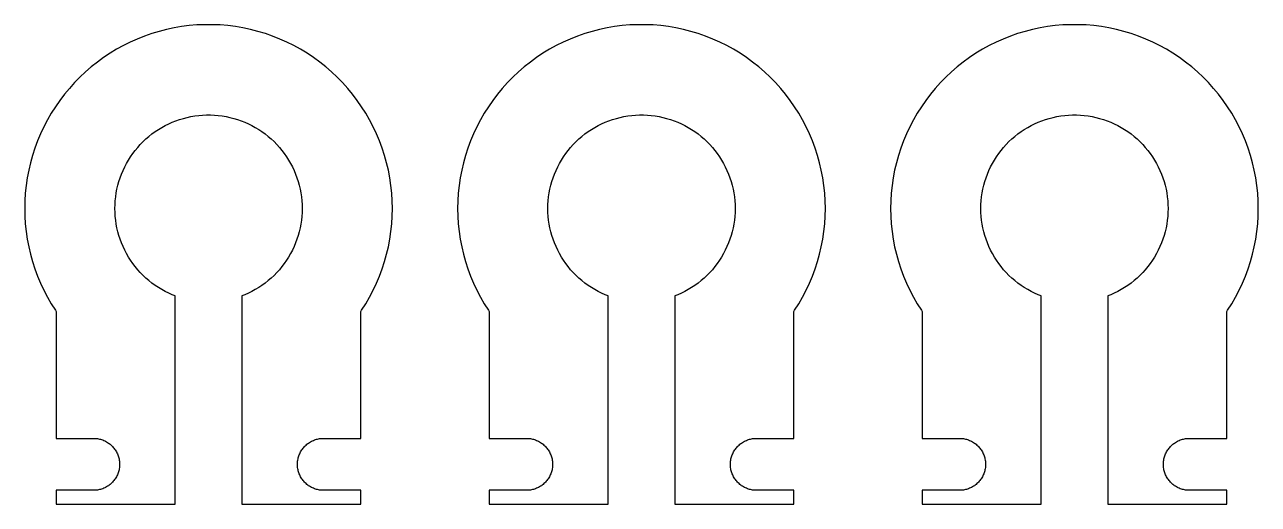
# Model space of a CAD drawing. Header units: metres. Extents: x -26 to 353, y -87 to 28.
# Drawn here: x 167.4 to 352.6, y -44.4 to 27.6 of the extents above; entities that cross this region are included whole.
import ezdxf

# ---------------------------------------------------------------- set-up
doc = ezdxf.new("R2010")
doc.units = ezdxf.units.M

msp = doc.modelspace()

# ---------------------------------------------------------------- linework, layer by layer
for p, q in [((186.471, 26.2491), (185.379, 25.869)), ((187.578, 26.5833), (186.471, 26.2491)), ((188.698, 26.8708), (187.578, 26.5833)), ((189.828, 27.1111), (188.698, 26.8708)), ((190.968, 27.3039), (189.828, 27.1111)), ((192.115, 27.4488), (190.968, 27.3039)), ((193.267, 27.5455), (192.115, 27.4488)), ((194.422, 27.5939), (193.267, 27.5455)), ((195.578, 27.5939), (194.422, 27.5939)), ((196.733, 27.5455), (195.578, 27.5939)), ((197.885, 27.4488), (196.733, 27.5455)), ((199.032, 27.3039), (197.885, 27.4488)), ((200.172, 27.1111), (199.032, 27.3039)), ((201.302, 26.8708), (200.172, 27.1111)), ((202.422, 26.5833), (201.302, 26.8708)), ((203.529, 26.2491), (202.422, 26.5833)), ((204.621, 25.869), (203.529, 26.2491)), ((251.471, 26.2491), (250.379, 25.869)), ((252.578, 26.5833), (251.471, 26.2491)), ((253.698, 26.8708), (252.578, 26.5833)), ((254.828, 27.1111), (253.698, 26.8708)), ((255.968, 27.3039), (254.828, 27.1111)), ((257.115, 27.4488), (255.968, 27.3039)), ((258.267, 27.5455), (257.115, 27.4488)), ((259.422, 27.5939), (258.267, 27.5455)), ((260.578, 27.5939), (259.422, 27.5939)), ((261.733, 27.5455), (260.578, 27.5939)), ((262.885, 27.4488), (261.733, 27.5455)), ((264.032, 27.3039), (262.885, 27.4488)), ((265.172, 27.1111), (264.032, 27.3039)), ((266.302, 26.8708), (265.172, 27.1111)), ((267.422, 26.5833), (266.302, 26.8708)), ((268.529, 26.2491), (267.422, 26.5833)), ((269.621, 25.869), (268.529, 26.2491)), ((316.471, 26.2491), (315.379, 25.869)), ((317.578, 26.5833), (316.471, 26.2491)), ((318.698, 26.8708), (317.578, 26.5833)), ((319.828, 27.1111), (318.698, 26.8708)), ((320.968, 27.3039), (319.828, 27.1111)), ((322.115, 27.4488), (320.968, 27.3039)), ((323.267, 27.5455), (322.115, 27.4488)), ((324.422, 27.5939), (323.267, 27.5455)), ((325.578, 27.5939), (324.422, 27.5939)), ((326.733, 27.5455), (325.578, 27.5939)), ((327.885, 27.4488), (326.733, 27.5455)), ((329.032, 27.3039), (327.885, 27.4488)), ((330.172, 27.1111), (329.032, 27.3039)), ((331.302, 26.8708), (330.172, 27.1111)), ((332.422, 26.5833), (331.302, 26.8708)), ((333.529, 26.2491), (332.422, 26.5833)), ((334.621, 25.869), (333.529, 26.2491)), ((182.213, 24.4592), (181.2, 23.9023)), ((183.249, 24.9732), (182.213, 24.4592)), ((184.305, 25.4434), (183.249, 24.9732)), ((185.379, 25.869), (184.305, 25.4434)), ((205.695, 25.4434), (204.621, 25.869)), ((206.751, 24.9732), (205.695, 25.4434)), ((207.787, 24.4592), (206.751, 24.9732)), ((208.8, 23.9023), (207.787, 24.4592)), ((247.213, 24.4592), (246.2, 23.9023)), ((248.249, 24.9732), (247.213, 24.4592)), ((249.305, 25.4434), (248.249, 24.9732)), ((250.379, 25.869), (249.305, 25.4434)), ((270.695, 25.4434), (269.621, 25.869)), ((271.751, 24.9732), (270.695, 25.4434)), ((272.787, 24.4592), (271.751, 24.9732)), ((273.8, 23.9023), (272.787, 24.4592)), ((312.213, 24.4592), (311.2, 23.9023)), ((313.249, 24.9732), (312.213, 24.4592)), ((314.305, 25.4434), (313.249, 24.9732)), ((315.379, 25.869), (314.305, 25.4434)), ((335.695, 25.4434), (334.621, 25.869)), ((336.751, 24.9732), (335.695, 25.4434)), ((337.787, 24.4592), (336.751, 24.9732)), ((338.8, 23.9023), (337.787, 24.4592)), ((179.248, 22.6637), (178.313, 21.9842)), ((180.211, 23.3034), (179.248, 22.6637)), ((181.2, 23.9023), (180.211, 23.3034)), ((209.789, 23.3034), (208.8, 23.9023)), ((210.752, 22.6637), (209.789, 23.3034)), ((211.687, 21.9842), (210.752, 22.6637)), ((244.248, 22.6637), (243.313, 21.9842)), ((245.211, 23.3034), (244.248, 22.6637)), ((246.2, 23.9023), (245.211, 23.3034)), ((274.789, 23.3034), (273.8, 23.9023)), ((275.752, 22.6637), (274.789, 23.3034)), ((276.687, 21.9842), (275.752, 22.6637)), ((309.248, 22.6637), (308.313, 21.9842)), ((310.211, 23.3034), (309.248, 22.6637)), ((311.2, 23.9023), (310.211, 23.3034)), ((339.789, 23.3034), (338.8, 23.9023)), ((340.752, 22.6637), (339.789, 23.3034)), ((341.687, 21.9842), (340.752, 22.6637)), ((176.532, 20.5108), (175.689, 19.7194)), ((177.407, 21.2662), (176.532, 20.5108)), ((178.313, 21.9842), (177.407, 21.2662)), ((212.593, 21.2662), (211.687, 21.9842)), ((213.468, 20.5108), (212.593, 21.2662)), ((214.311, 19.7194), (213.468, 20.5108)), ((241.532, 20.5108), (240.689, 19.7194)), ((242.407, 21.2662), (241.532, 20.5108)), ((243.313, 21.9842), (242.407, 21.2662)), ((277.593, 21.2662), (276.687, 21.9842)), ((278.468, 20.5108), (277.593, 21.2662)), ((279.311, 19.7194), (278.468, 20.5108)), ((306.532, 20.5108), (305.689, 19.7194)), ((307.407, 21.2662), (306.532, 20.5108)), ((308.313, 21.9842), (307.407, 21.2662)), ((342.593, 21.2662), (341.687, 21.9842)), ((343.468, 20.5108), (342.593, 21.2662)), ((344.311, 19.7194), (343.468, 20.5108)), ((174.88, 18.8935), (174.107, 18.0344)), ((175.689, 19.7194), (174.88, 18.8935)), ((215.12, 18.8935), (214.311, 19.7194)), ((215.893, 18.0344), (215.12, 18.8935)), ((239.88, 18.8935), (239.107, 18.0344)), ((240.689, 19.7194), (239.88, 18.8935)), ((280.12, 18.8935), (279.311, 19.7194)), ((280.893, 18.0344), (280.12, 18.8935)), ((304.88, 18.8935), (304.107, 18.0344)), ((305.689, 19.7194), (304.88, 18.8935)), ((345.12, 18.8935), (344.311, 19.7194)), ((345.893, 18.0344), (345.12, 18.8935)), ((173.37, 17.1437), (172.671, 16.2229)), ((174.107, 18.0344), (173.37, 17.1437)), ((216.63, 17.1437), (215.893, 18.0344)), ((217.329, 16.2229), (216.63, 17.1437)), ((238.37, 17.1437), (237.671, 16.2229)), ((239.107, 18.0344), (238.37, 17.1437)), ((281.63, 17.1437), (280.893, 18.0344)), ((282.329, 16.2229), (281.63, 17.1437)), ((303.37, 17.1437), (302.671, 16.2229)), ((304.107, 18.0344), (303.37, 17.1437)), ((346.63, 17.1437), (345.893, 18.0344)), ((347.329, 16.2229), (346.63, 17.1437)), ((172.011, 15.2736), (171.392, 14.2975)), ((172.671, 16.2229), (172.011, 15.2736)), ((217.989, 15.2736), (217.329, 16.2229)), ((218.608, 14.2975), (217.989, 15.2736)), ((237.011, 15.2736), (236.392, 14.2975)), ((237.671, 16.2229), (237.011, 15.2736)), ((282.989, 15.2736), (282.329, 16.2229)), ((283.608, 14.2975), (282.989, 15.2736)), ((302.011, 15.2736), (301.392, 14.2975)), ((302.671, 16.2229), (302.011, 15.2736)), ((347.989, 15.2736), (347.329, 16.2229)), ((348.608, 14.2975), (347.989, 15.2736)), ((170.814, 13.2964), (170.278, 12.2719)), ((171.392, 14.2975), (170.814, 13.2964)), ((189.555, 12.9522), (190.103, 13.1688)), ((190.103, 13.1688), (190.658, 13.3623)), ((190.658, 13.3623), (191.222, 13.5324)), ((191.222, 13.5324), (191.792, 13.6788)), ((191.792, 13.6788), (192.367, 13.8011)), ((192.367, 13.8011), (192.948, 13.8993)), ((192.948, 13.8993), (193.531, 13.973)), ((193.531, 13.973), (194.118, 14.0223)), ((194.118, 14.0223), (194.706, 14.0469)), ((194.706, 14.0469), (195.294, 14.0469)), ((195.294, 14.0469), (195.882, 14.0223)), ((195.882, 14.0223), (196.469, 13.973)), ((196.469, 13.973), (197.052, 13.8993)), ((197.052, 13.8993), (197.633, 13.8011)), ((197.633, 13.8011), (198.208, 13.6788)), ((198.208, 13.6788), (198.778, 13.5324)), ((198.778, 13.5324), (199.342, 13.3623)), ((199.342, 13.3623), (199.897, 13.1688)), ((199.897, 13.1688), (200.445, 12.9522)), ((219.186, 13.2964), (218.608, 14.2975)), ((219.722, 12.2719), (219.186, 13.2964)), ((235.814, 13.2964), (235.278, 12.2719)), ((236.392, 14.2975), (235.814, 13.2964)), ((254.555, 12.9522), (255.103, 13.1688)), ((255.103, 13.1688), (255.658, 13.3623)), ((255.658, 13.3623), (256.222, 13.5324)), ((256.222, 13.5324), (256.792, 13.6788)), ((256.792, 13.6788), (257.367, 13.8011)), ((257.367, 13.8011), (257.948, 13.8993)), ((257.948, 13.8993), (258.531, 13.973)), ((258.531, 13.973), (259.118, 14.0223)), ((259.118, 14.0223), (259.706, 14.0469)), ((259.706, 14.0469), (260.294, 14.0469)), ((260.294, 14.0469), (260.882, 14.0223)), ((260.882, 14.0223), (261.469, 13.973)), ((261.469, 13.973), (262.052, 13.8993)), ((262.052, 13.8993), (262.633, 13.8011)), ((262.633, 13.8011), (263.208, 13.6788)), ((263.208, 13.6788), (263.778, 13.5324)), ((263.778, 13.5324), (264.342, 13.3623)), ((264.342, 13.3623), (264.897, 13.1688)), ((264.897, 13.1688), (265.445, 12.9522)), ((284.186, 13.2964), (283.608, 14.2975)), ((284.722, 12.2719), (284.186, 13.2964)), ((300.814, 13.2964), (300.278, 12.2719)), ((301.392, 14.2975), (300.814, 13.2964)), ((319.555, 12.9522), (320.103, 13.1688)), ((320.103, 13.1688), (320.658, 13.3623)), ((320.658, 13.3623), (321.222, 13.5324)), ((321.222, 13.5324), (321.792, 13.6788)), ((321.792, 13.6788), (322.367, 13.8011)), ((322.367, 13.8011), (322.948, 13.8993)), ((322.948, 13.8993), (323.531, 13.973)), ((323.531, 13.973), (324.118, 14.0223)), ((324.118, 14.0223), (324.706, 14.0469)), ((324.706, 14.0469), (325.294, 14.0469)), ((325.294, 14.0469), (325.882, 14.0223)), ((325.882, 14.0223), (326.469, 13.973)), ((326.469, 13.973), (327.052, 13.8993)), ((327.052, 13.8993), (327.633, 13.8011)), ((327.633, 13.8011), (328.208, 13.6788)), ((328.208, 13.6788), (328.778, 13.5324)), ((328.778, 13.5324), (329.342, 13.3623)), ((329.342, 13.3623), (329.897, 13.1688)), ((329.897, 13.1688), (330.445, 12.9522)), ((349.186, 13.2964), (348.608, 14.2975)), ((349.722, 12.2719), (349.186, 13.2964)), ((169.786, 11.2259), (169.338, 10.1602)), ((170.278, 12.2719), (169.786, 11.2259)), ((186.044, 10.8257), (186.505, 11.1912)), ((186.505, 11.1912), (186.981, 11.5371)), ((186.981, 11.5371), (187.472, 11.8628)), ((187.472, 11.8628), (187.975, 12.1676)), ((187.975, 12.1676), (188.491, 12.4512)), ((188.491, 12.4512), (189.018, 12.7128)), ((189.018, 12.7128), (189.555, 12.9522)), ((200.445, 12.9522), (200.982, 12.7128)), ((200.982, 12.7128), (201.509, 12.4512)), ((201.509, 12.4512), (202.025, 12.1676)), ((202.025, 12.1676), (202.528, 11.8628)), ((202.528, 11.8628), (203.019, 11.5371)), ((203.019, 11.5371), (203.495, 11.1912)), ((203.495, 11.1912), (203.956, 10.8257)), ((220.214, 11.2259), (219.722, 12.2719)), ((220.662, 10.1602), (220.214, 11.2259)), ((234.786, 11.2259), (234.338, 10.1602)), ((235.278, 12.2719), (234.786, 11.2259)), ((251.044, 10.8257), (251.505, 11.1912)), ((251.505, 11.1912), (251.981, 11.5371)), ((251.981, 11.5371), (252.472, 11.8628)), ((252.472, 11.8628), (252.975, 12.1676)), ((252.975, 12.1676), (253.491, 12.4512)), ((253.491, 12.4512), (254.018, 12.7128)), ((254.018, 12.7128), (254.555, 12.9522)), ((265.445, 12.9522), (265.982, 12.7128)), ((265.982, 12.7128), (266.509, 12.4512)), ((266.509, 12.4512), (267.025, 12.1676)), ((267.025, 12.1676), (267.528, 11.8628)), ((267.528, 11.8628), (268.019, 11.5371)), ((268.019, 11.5371), (268.495, 11.1912)), ((268.495, 11.1912), (268.956, 10.8257)), ((285.214, 11.2259), (284.722, 12.2719)), ((285.662, 10.1602), (285.214, 11.2259)), ((299.786, 11.2259), (299.338, 10.1602)), ((300.278, 12.2719), (299.786, 11.2259)), ((316.044, 10.8257), (316.505, 11.1912)), ((316.505, 11.1912), (316.981, 11.5371)), ((316.981, 11.5371), (317.472, 11.8628)), ((317.472, 11.8628), (317.975, 12.1676)), ((317.975, 12.1676), (318.491, 12.4512)), ((318.491, 12.4512), (319.018, 12.7128)), ((319.018, 12.7128), (319.555, 12.9522)), ((330.445, 12.9522), (330.982, 12.7128)), ((330.982, 12.7128), (331.509, 12.4512)), ((331.509, 12.4512), (332.025, 12.1676)), ((332.025, 12.1676), (332.528, 11.8628)), ((332.528, 11.8628), (333.019, 11.5371)), ((333.019, 11.5371), (333.495, 11.1912)), ((333.495, 11.1912), (333.956, 10.8257)), ((350.214, 11.2259), (349.722, 12.2719)), ((350.662, 10.1602), (350.214, 11.2259)), ((169.338, 10.1602), (168.935, 9.07671)), ((184.364, 9.18056), (184.758, 9.61787)), ((184.758, 9.61787), (185.17, 10.0383)), ((185.17, 10.0383), (185.599, 10.4412)), ((185.599, 10.4412), (186.044, 10.8257)), ((203.956, 10.8257), (204.401, 10.4412)), ((204.401, 10.4412), (204.83, 10.0383)), ((204.83, 10.0383), (205.242, 9.61787)), ((205.242, 9.61787), (205.636, 9.18056)), ((221.065, 9.07671), (220.662, 10.1602)), ((234.338, 10.1602), (233.935, 9.07671)), ((249.364, 9.18056), (249.758, 9.61787)), ((249.758, 9.61787), (250.17, 10.0383)), ((250.17, 10.0383), (250.599, 10.4412)), ((250.599, 10.4412), (251.044, 10.8257)), ((268.956, 10.8257), (269.401, 10.4412)), ((269.401, 10.4412), (269.83, 10.0383)), ((269.83, 10.0383), (270.242, 9.61787)), ((270.242, 9.61787), (270.636, 9.18056)), ((286.065, 9.07671), (285.662, 10.1602)), ((299.338, 10.1602), (298.935, 9.07671)), ((314.364, 9.18056), (314.758, 9.61787)), ((314.758, 9.61787), (315.17, 10.0383)), ((315.17, 10.0383), (315.599, 10.4412)), ((315.599, 10.4412), (316.044, 10.8257)), ((333.956, 10.8257), (334.401, 10.4412)), ((334.401, 10.4412), (334.83, 10.0383)), ((334.83, 10.0383), (335.242, 9.61787)), ((335.242, 9.61787), (335.636, 9.18056)), ((351.065, 9.07671), (350.662, 10.1602)), ((168.578, 7.97726), (168.267, 6.86383)), ((168.935, 9.07671), (168.578, 7.97726)), ((182.982, 7.27827), (183.297, 7.77515)), ((183.297, 7.77515), (183.633, 8.25838)), ((183.633, 8.25838), (183.989, 8.72711)), ((183.989, 8.72711), (184.364, 9.18056)), ((205.636, 9.18056), (206.011, 8.72711)), ((206.011, 8.72711), (206.367, 8.25838)), ((206.367, 8.25838), (206.703, 7.77515)), ((206.703, 7.77515), (207.018, 7.27827)), ((221.422, 7.97726), (221.065, 9.07671)), ((221.733, 6.86383), (221.422, 7.97726)), ((233.578, 7.97726), (233.267, 6.86383)), ((233.935, 9.07671), (233.578, 7.97726)), ((247.982, 7.27827), (248.297, 7.77515)), ((248.297, 7.77515), (248.633, 8.25838)), ((248.633, 8.25838), (248.989, 8.72711)), ((248.989, 8.72711), (249.364, 9.18056)), ((270.636, 9.18056), (271.011, 8.72711)), ((271.011, 8.72711), (271.367, 8.25838)), ((271.367, 8.25838), (271.703, 7.77515)), ((271.703, 7.77515), (272.018, 7.27827)), ((286.422, 7.97726), (286.065, 9.07671)), ((286.733, 6.86383), (286.422, 7.97726)), ((298.578, 7.97726), (298.267, 6.86383)), ((298.935, 9.07671), (298.578, 7.97726)), ((312.982, 7.27827), (313.297, 7.77515)), ((313.297, 7.77515), (313.633, 8.25838)), ((313.633, 8.25838), (313.989, 8.72711)), ((313.989, 8.72711), (314.364, 9.18056)), ((335.636, 9.18056), (336.011, 8.72711)), ((336.011, 8.72711), (336.367, 8.25838)), ((336.367, 8.25838), (336.703, 7.77515)), ((336.703, 7.77515), (337.018, 7.27827)), ((351.422, 7.97726), (351.065, 9.07671)), ((351.733, 6.86383), (351.422, 7.97726)), ((168.003, 5.73836), (167.787, 4.60281)), ((168.267, 6.86383), (168.003, 5.73836)), ((181.937, 5.17215), (182.165, 5.71465)), ((182.165, 5.71465), (182.415, 6.24712)), ((182.415, 6.24712), (182.688, 6.76863)), ((182.688, 6.76863), (182.982, 7.27827)), ((207.018, 7.27827), (207.312, 6.76863)), ((207.312, 6.76863), (207.585, 6.24712)), ((207.585, 6.24712), (207.835, 5.71465)), ((207.835, 5.71465), (208.063, 5.17215)), ((221.997, 5.73836), (221.733, 6.86383)), ((222.213, 4.60281), (221.997, 5.73836)), ((233.003, 5.73836), (232.787, 4.60281)), ((233.267, 6.86383), (233.003, 5.73836)), ((246.937, 5.17215), (247.165, 5.71465)), ((247.165, 5.71465), (247.415, 6.24712)), ((247.415, 6.24712), (247.688, 6.76863)), ((247.688, 6.76863), (247.982, 7.27827)), ((272.018, 7.27827), (272.312, 6.76863)), ((272.312, 6.76863), (272.585, 6.24712)), ((272.585, 6.24712), (272.835, 5.71465)), ((272.835, 5.71465), (273.063, 5.17215)), ((286.997, 5.73836), (286.733, 6.86383)), ((287.213, 4.60281), (286.997, 5.73836)), ((298.003, 5.73836), (297.787, 4.60281)), ((298.267, 6.86383), (298.003, 5.73836)), ((311.937, 5.17215), (312.165, 5.71465)), ((312.165, 5.71465), (312.415, 6.24712)), ((312.415, 6.24712), (312.688, 6.76863)), ((312.688, 6.76863), (312.982, 7.27827)), ((337.018, 7.27827), (337.312, 6.76863)), ((337.312, 6.76863), (337.585, 6.24712)), ((337.585, 6.24712), (337.835, 5.71465)), ((337.835, 5.71465), (338.063, 5.17215)), ((351.997, 5.73836), (351.733, 6.86383)), ((352.213, 4.60281), (351.997, 5.73836)), ((167.787, 4.60281), (167.618, 3.45918)), ((181.391, 3.49408), (181.55, 4.06088)), ((181.55, 4.06088), (181.732, 4.62057)), ((181.732, 4.62057), (181.937, 5.17215)), ((208.063, 5.17215), (208.268, 4.62057)), ((208.268, 4.62057), (208.45, 4.06088)), ((208.45, 4.06088), (208.609, 3.49408)), ((222.382, 3.45918), (222.213, 4.60281)), ((232.787, 4.60281), (232.618, 3.45918)), ((246.391, 3.49408), (246.55, 4.06088)), ((246.55, 4.06088), (246.732, 4.62057)), ((246.732, 4.62057), (246.937, 5.17215)), ((273.063, 5.17215), (273.268, 4.62057)), ((273.268, 4.62057), (273.45, 4.06088)), ((273.45, 4.06088), (273.609, 3.49408)), ((287.382, 3.45918), (287.213, 4.60281)), ((297.787, 4.60281), (297.618, 3.45918)), ((311.391, 3.49408), (311.55, 4.06088)), ((311.55, 4.06088), (311.732, 4.62057)), ((311.732, 4.62057), (311.937, 5.17215)), ((338.063, 5.17215), (338.268, 4.62057)), ((338.268, 4.62057), (338.45, 4.06088)), ((338.45, 4.06088), (338.609, 3.49408)), ((352.382, 3.45918), (352.213, 4.60281)), ((167.497, 2.30949), (167.424, 1.15576)), ((167.618, 3.45918), (167.497, 2.30949)), ((181.061, 1.76093), (181.147, 2.34309)), ((181.147, 2.34309), (181.257, 2.92116)), ((181.257, 2.92116), (181.391, 3.49408)), ((208.609, 3.49408), (208.743, 2.92116)), ((208.743, 2.92116), (208.853, 2.34309)), ((208.853, 2.34309), (208.939, 1.76093)), ((222.503, 2.30949), (222.382, 3.45918)), ((222.576, 1.15576), (222.503, 2.30949)), ((232.497, 2.30949), (232.424, 1.15576)), ((232.618, 3.45918), (232.497, 2.30949)), ((246.061, 1.76093), (246.147, 2.34309)), ((246.147, 2.34309), (246.257, 2.92116)), ((246.257, 2.92116), (246.391, 3.49408)), ((273.609, 3.49408), (273.743, 2.92116)), ((273.743, 2.92116), (273.853, 2.34309)), ((273.853, 2.34309), (273.939, 1.76093)), ((287.503, 2.30949), (287.382, 3.45918)), ((287.576, 1.15576), (287.503, 2.30949)), ((297.497, 2.30949), (297.424, 1.15576)), ((297.618, 3.45918), (297.497, 2.30949)), ((311.061, 1.76093), (311.147, 2.34309)), ((311.147, 2.34309), (311.257, 2.92116)), ((311.257, 2.92116), (311.391, 3.49408)), ((338.609, 3.49408), (338.743, 2.92116)), ((338.743, 2.92116), (338.853, 2.34309)), ((338.853, 2.34309), (338.939, 1.76093)), ((352.503, 2.30949), (352.382, 3.45918)), ((352.576, 1.15576), (352.503, 2.30949)), ((167.424, 1.15576), (167.4, 0)), ((167.4, 0), (167.424, -1.15576)), ((180.95, 0), (180.962, 0.58835)), ((180.962, -0.58835), (180.95, 0)), ((180.962, 0.58835), (180.999, 1.17566)), ((180.999, 1.17566), (181.061, 1.76093)), ((208.939, 1.76093), (209.001, 1.17566)), ((209.001, 1.17566), (209.038, 0.58835)), ((209.038, 0.58835), (209.05, 0)), ((209.05, 0), (209.038, -0.58835)), ((222.6, 0), (222.576, 1.15576)), ((222.576, -1.15576), (222.6, 0)), ((232.424, 1.15576), (232.4, 0)), ((232.4, 0), (232.424, -1.15576)), ((245.95, 0), (245.962, 0.58835)), ((245.962, -0.58835), (245.95, 0)), ((245.962, 0.58835), (245.999, 1.17566)), ((245.999, 1.17566), (246.061, 1.76093)), ((273.939, 1.76093), (274.001, 1.17566)), ((274.001, 1.17566), (274.038, 0.58835)), ((274.038, 0.58835), (274.05, 0)), ((274.05, 0), (274.038, -0.58835)), ((287.6, 0), (287.576, 1.15576)), ((287.576, -1.15576), (287.6, 0)), ((297.424, 1.15576), (297.4, 0)), ((297.4, 0), (297.424, -1.15576)), ((310.95, 0), (310.962, 0.58835)), ((310.962, -0.58835), (310.95, 0)), ((310.962, 0.58835), (310.999, 1.17566)), ((310.999, 1.17566), (311.061, 1.76093)), ((338.939, 1.76093), (339.001, 1.17566)), ((339.001, 1.17566), (339.038, 0.58835)), ((339.038, 0.58835), (339.05, 0)), ((339.05, 0), (339.038, -0.58835)), ((352.6, 0), (352.576, 1.15576)), ((352.576, -1.15576), (352.6, 0)), ((167.424, -1.15576), (167.497, -2.30949)), ((180.999, -1.17566), (180.962, -0.58835)), ((181.061, -1.76093), (180.999, -1.17566)), ((181.147, -2.34309), (181.061, -1.76093)), ((208.939, -1.76093), (208.853, -2.34309)), ((209.001, -1.17566), (208.939, -1.76093)), ((209.038, -0.58835), (209.001, -1.17566)), ((222.503, -2.30949), (222.576, -1.15576)), ((232.424, -1.15576), (232.497, -2.30949)), ((245.999, -1.17566), (245.962, -0.58835)), ((246.061, -1.76093), (245.999, -1.17566)), ((246.147, -2.34309), (246.061, -1.76093)), ((273.939, -1.76093), (273.853, -2.34309)), ((274.001, -1.17566), (273.939, -1.76093)), ((274.038, -0.58835), (274.001, -1.17566)), ((287.503, -2.30949), (287.576, -1.15576)), ((297.424, -1.15576), (297.497, -2.30949)), ((310.999, -1.17566), (310.962, -0.58835)), ((311.061, -1.76093), (310.999, -1.17566)), ((311.147, -2.34309), (311.061, -1.76093)), ((338.939, -1.76093), (338.853, -2.34309)), ((339.001, -1.17566), (338.939, -1.76093)), ((339.038, -0.58835), (339.001, -1.17566)), ((352.503, -2.30949), (352.576, -1.15576)), ((167.497, -2.30949), (167.618, -3.45918)), ((167.618, -3.45918), (167.787, -4.60281)), ((181.257, -2.92116), (181.147, -2.34309)), ((181.391, -3.49408), (181.257, -2.92116)), ((181.55, -4.06088), (181.391, -3.49408)), ((208.609, -3.49408), (208.45, -4.06088)), ((208.743, -2.92116), (208.609, -3.49408)), ((208.853, -2.34309), (208.743, -2.92116)), ((222.213, -4.60281), (222.382, -3.45918)), ((222.382, -3.45918), (222.503, -2.30949)), ((232.497, -2.30949), (232.618, -3.45918)), ((232.618, -3.45918), (232.787, -4.60281)), ((246.257, -2.92116), (246.147, -2.34309)), ((246.391, -3.49408), (246.257, -2.92116)), ((246.55, -4.06088), (246.391, -3.49408)), ((273.609, -3.49408), (273.45, -4.06088)), ((273.743, -2.92116), (273.609, -3.49408)), ((273.853, -2.34309), (273.743, -2.92116)), ((287.213, -4.60281), (287.382, -3.45918)), ((287.382, -3.45918), (287.503, -2.30949)), ((297.497, -2.30949), (297.618, -3.45918)), ((297.618, -3.45918), (297.787, -4.60281)), ((311.257, -2.92116), (311.147, -2.34309)), ((311.391, -3.49408), (311.257, -2.92116)), ((311.55, -4.06088), (311.391, -3.49408)), ((338.609, -3.49408), (338.45, -4.06088)), ((338.743, -2.92116), (338.609, -3.49408)), ((338.853, -2.34309), (338.743, -2.92116)), ((352.213, -4.60281), (352.382, -3.45918)), ((352.382, -3.45918), (352.503, -2.30949)), ((167.787, -4.60281), (168.003, -5.73836)), ((181.732, -4.62057), (181.55, -4.06088)), ((181.937, -5.17215), (181.732, -4.62057)), ((182.165, -5.71465), (181.937, -5.17215)), ((208.063, -5.17215), (207.835, -5.71465)), ((208.268, -4.62057), (208.063, -5.17215)), ((208.45, -4.06088), (208.268, -4.62057)), ((221.997, -5.73836), (222.213, -4.60281)), ((232.787, -4.60281), (233.003, -5.73836)), ((246.732, -4.62057), (246.55, -4.06088)), ((246.937, -5.17215), (246.732, -4.62057)), ((247.165, -5.71465), (246.937, -5.17215)), ((273.063, -5.17215), (272.835, -5.71465)), ((273.268, -4.62057), (273.063, -5.17215)), ((273.45, -4.06088), (273.268, -4.62057)), ((286.997, -5.73836), (287.213, -4.60281)), ((297.787, -4.60281), (298.003, -5.73836)), ((311.732, -4.62057), (311.55, -4.06088)), ((311.937, -5.17215), (311.732, -4.62057)), ((312.165, -5.71465), (311.937, -5.17215)), ((338.063, -5.17215), (337.835, -5.71465)), ((338.268, -4.62057), (338.063, -5.17215)), ((338.45, -4.06088), (338.268, -4.62057)), ((351.997, -5.73836), (352.213, -4.60281)), ((168.003, -5.73836), (168.267, -6.86383)), ((168.267, -6.86383), (168.578, -7.97726)), ((182.415, -6.24712), (182.165, -5.71465)), ((182.688, -6.76863), (182.415, -6.24712)), ((182.982, -7.27827), (182.688, -6.76863)), ((183.297, -7.77515), (182.982, -7.27827)), ((207.018, -7.27827), (206.703, -7.77515)), ((207.312, -6.76863), (207.018, -7.27827)), ((207.585, -6.24712), (207.312, -6.76863)), ((207.835, -5.71465), (207.585, -6.24712)), ((221.422, -7.97726), (221.733, -6.86383)), ((221.733, -6.86383), (221.997, -5.73836)), ((233.003, -5.73836), (233.267, -6.86383)), ((233.267, -6.86383), (233.578, -7.97726)), ((247.415, -6.24712), (247.165, -5.71465)), ((247.688, -6.76863), (247.415, -6.24712)), ((247.982, -7.27827), (247.688, -6.76863)), ((248.297, -7.77515), (247.982, -7.27827)), ((272.018, -7.27827), (271.703, -7.77515)), ((272.312, -6.76863), (272.018, -7.27827)), ((272.585, -6.24712), (272.312, -6.76863)), ((272.835, -5.71465), (272.585, -6.24712)), ((286.422, -7.97726), (286.733, -6.86383)), ((286.733, -6.86383), (286.997, -5.73836)), ((298.003, -5.73836), (298.267, -6.86383)), ((298.267, -6.86383), (298.578, -7.97726)), ((312.415, -6.24712), (312.165, -5.71465)), ((312.688, -6.76863), (312.415, -6.24712)), ((312.982, -7.27827), (312.688, -6.76863)), ((313.297, -7.77515), (312.982, -7.27827)), ((337.018, -7.27827), (336.703, -7.77515)), ((337.312, -6.76863), (337.018, -7.27827)), ((337.585, -6.24712), (337.312, -6.76863)), ((337.835, -5.71465), (337.585, -6.24712)), ((351.422, -7.97726), (351.733, -6.86383)), ((351.733, -6.86383), (351.997, -5.73836)), ((168.578, -7.97726), (168.935, -9.07671)), ((168.935, -9.07671), (169.338, -10.1602)), ((183.633, -8.25838), (183.297, -7.77515)), ((183.989, -8.72711), (183.633, -8.25838)), ((184.364, -9.18056), (183.989, -8.72711)), ((184.758, -9.61787), (184.364, -9.18056)), ((205.636, -9.18056), (205.242, -9.61787)), ((206.011, -8.72711), (205.636, -9.18056)), ((206.367, -8.25838), (206.011, -8.72711)), ((206.703, -7.77515), (206.367, -8.25838)), ((220.662, -10.1602), (221.065, -9.07671)), ((221.065, -9.07671), (221.422, -7.97726)), ((233.578, -7.97726), (233.935, -9.07671)), ((233.935, -9.07671), (234.338, -10.1602)), ((248.633, -8.25838), (248.297, -7.77515)), ((248.989, -8.72711), (248.633, -8.25838)), ((249.364, -9.18056), (248.989, -8.72711)), ((249.758, -9.61787), (249.364, -9.18056)), ((270.636, -9.18056), (270.242, -9.61787)), ((271.011, -8.72711), (270.636, -9.18056)), ((271.367, -8.25838), (271.011, -8.72711)), ((271.703, -7.77515), (271.367, -8.25838)), ((285.662, -10.1602), (286.065, -9.07671)), ((286.065, -9.07671), (286.422, -7.97726)), ((298.578, -7.97726), (298.935, -9.07671)), ((298.935, -9.07671), (299.338, -10.1602)), ((313.633, -8.25838), (313.297, -7.77515)), ((313.989, -8.72711), (313.633, -8.25838)), ((314.364, -9.18056), (313.989, -8.72711)), ((314.758, -9.61787), (314.364, -9.18056)), ((335.636, -9.18056), (335.242, -9.61787)), ((336.011, -8.72711), (335.636, -9.18056)), ((336.367, -8.25838), (336.011, -8.72711)), ((336.703, -7.77515), (336.367, -8.25838)), ((350.662, -10.1602), (351.065, -9.07671)), ((351.065, -9.07671), (351.422, -7.97726)), ((169.338, -10.1602), (169.786, -11.2259)), ((185.17, -10.0383), (184.758, -9.61787)), ((185.599, -10.4412), (185.17, -10.0383)), ((186.044, -10.8257), (185.599, -10.4412)), ((186.505, -11.1912), (186.044, -10.8257)), ((203.956, -10.8257), (203.495, -11.1912)), ((204.401, -10.4412), (203.956, -10.8257)), ((204.83, -10.0383), (204.401, -10.4412)), ((205.242, -9.61787), (204.83, -10.0383)), ((220.214, -11.2259), (220.662, -10.1602)), ((234.338, -10.1602), (234.786, -11.2259)), ((250.17, -10.0383), (249.758, -9.61787)), ((250.599, -10.4412), (250.17, -10.0383)), ((251.044, -10.8257), (250.599, -10.4412)), ((251.505, -11.1912), (251.044, -10.8257)), ((268.956, -10.8257), (268.495, -11.1912)), ((269.401, -10.4412), (268.956, -10.8257)), ((269.83, -10.0383), (269.401, -10.4412)), ((270.242, -9.61787), (269.83, -10.0383)), ((285.214, -11.2259), (285.662, -10.1602)), ((299.338, -10.1602), (299.786, -11.2259)), ((315.17, -10.0383), (314.758, -9.61787)), ((315.599, -10.4412), (315.17, -10.0383)), ((316.044, -10.8257), (315.599, -10.4412)), ((316.505, -11.1912), (316.044, -10.8257)), ((333.956, -10.8257), (333.495, -11.1912)), ((334.401, -10.4412), (333.956, -10.8257)), ((334.83, -10.0383), (334.401, -10.4412)), ((335.242, -9.61787), (334.83, -10.0383)), ((350.214, -11.2259), (350.662, -10.1602)), ((169.786, -11.2259), (170.278, -12.2719)), ((170.278, -12.2719), (170.814, -13.2964)), ((186.981, -11.5371), (186.505, -11.1912)), ((187.472, -11.8628), (186.981, -11.5371)), ((187.975, -12.1676), (187.472, -11.8628)), ((188.491, -12.4512), (187.975, -12.1676)), ((189.018, -12.7128), (188.491, -12.4512)), ((189.555, -12.9522), (189.018, -12.7128)), ((190, -13.1282), (189.555, -12.9522)), ((200.445, -12.9522), (200, -13.1282)), ((200.982, -12.7128), (200.445, -12.9522)), ((201.509, -12.4512), (200.982, -12.7128)), ((202.025, -12.1676), (201.509, -12.4512)), ((202.528, -11.8628), (202.025, -12.1676)), ((203.019, -11.5371), (202.528, -11.8628)), ((203.495, -11.1912), (203.019, -11.5371)), ((219.186, -13.2964), (219.722, -12.2719)), ((219.722, -12.2719), (220.214, -11.2259)), ((234.786, -11.2259), (235.278, -12.2719)), ((235.278, -12.2719), (235.814, -13.2964)), ((251.981, -11.5371), (251.505, -11.1912)), ((252.472, -11.8628), (251.981, -11.5371)), ((252.975, -12.1676), (252.472, -11.8628)), ((253.491, -12.4512), (252.975, -12.1676)), ((254.018, -12.7128), (253.491, -12.4512)), ((254.555, -12.9522), (254.018, -12.7128)), ((255, -13.1282), (254.555, -12.9522)), ((265.445, -12.9522), (265, -13.1282)), ((265.982, -12.7128), (265.445, -12.9522)), ((266.509, -12.4512), (265.982, -12.7128)), ((267.025, -12.1676), (266.509, -12.4512)), ((267.528, -11.8628), (267.025, -12.1676)), ((268.019, -11.5371), (267.528, -11.8628)), ((268.495, -11.1912), (268.019, -11.5371)), ((284.186, -13.2964), (284.722, -12.2719)), ((284.722, -12.2719), (285.214, -11.2259)), ((299.786, -11.2259), (300.278, -12.2719)), ((300.278, -12.2719), (300.814, -13.2964)), ((316.981, -11.5371), (316.505, -11.1912)), ((317.472, -11.8628), (316.981, -11.5371)), ((317.975, -12.1676), (317.472, -11.8628)), ((318.491, -12.4512), (317.975, -12.1676)), ((319.018, -12.7128), (318.491, -12.4512)), ((319.555, -12.9522), (319.018, -12.7128)), ((320, -13.1282), (319.555, -12.9522)), ((330.445, -12.9522), (330, -13.1282)), ((330.982, -12.7128), (330.445, -12.9522)), ((331.509, -12.4512), (330.982, -12.7128)), ((332.025, -12.1676), (331.509, -12.4512)), ((332.528, -11.8628), (332.025, -12.1676)), ((333.019, -11.5371), (332.528, -11.8628)), ((333.495, -11.1912), (333.019, -11.5371)), ((349.186, -13.2964), (349.722, -12.2719)), ((349.722, -12.2719), (350.214, -11.2259)), ((170.814, -13.2964), (171.392, -14.2975)), ((171.392, -14.2975), (172.011, -15.2736)), ((190, -44.4), (190, -13.1282)), ((200, -13.1282), (200, -44.4)), ((217.989, -15.2736), (218.608, -14.2975)), ((218.608, -14.2975), (219.186, -13.2964)), ((235.814, -13.2964), (236.392, -14.2975)), ((236.392, -14.2975), (237.011, -15.2736)), ((255, -44.4), (255, -13.1282)), ((265, -13.1282), (265, -44.4)), ((282.989, -15.2736), (283.608, -14.2975)), ((283.608, -14.2975), (284.186, -13.2964)), ((300.814, -13.2964), (301.392, -14.2975)), ((301.392, -14.2975), (302.011, -15.2736)), ((320, -44.4), (320, -13.1282)), ((330, -13.1282), (330, -44.4)), ((347.989, -15.2736), (348.608, -14.2975)), ((348.608, -14.2975), (349.186, -13.2964)), ((172.011, -15.2736), (172.15, -15.4731)), ((172.15, -15.4731), (172.15, -34.5009)), ((217.85, -15.4731), (217.989, -15.2736)), ((217.85, -34.5009), (217.85, -15.4731)), ((237.011, -15.2736), (237.15, -15.4731)), ((237.15, -15.4731), (237.15, -34.5009)), ((282.85, -15.4731), (282.989, -15.2736)), ((282.85, -34.5009), (282.85, -15.4731)), ((302.011, -15.2736), (302.15, -15.4731)), ((302.15, -15.4731), (302.15, -34.5009)), ((347.85, -15.4731), (347.989, -15.2736)), ((347.85, -34.5009), (347.85, -15.4731)), ((172.15, -34.5009), (177.832, -34.5009)), ((177.832, -34.5009), (177.995, -34.5077)), ((177.995, -34.5077), (178.158, -34.5214)), ((178.158, -34.5214), (178.32, -34.5418)), ((178.32, -34.5418), (178.481, -34.5691)), ((178.481, -34.5691), (178.641, -34.603)), ((178.641, -34.603), (178.799, -34.6437)), ((178.799, -34.6437), (178.955, -34.6909)), ((178.955, -34.6909), (179.109, -34.7446)), ((179.109, -34.7446), (179.261, -34.8047)), ((179.261, -34.8047), (179.411, -34.8712)), ((179.411, -34.8712), (179.557, -34.9438)), ((179.557, -34.9438), (179.7, -35.0225)), ((179.7, -35.0225), (179.84, -35.1071)), ((179.84, -35.1071), (179.976, -35.1975)), ((210.024, -35.1975), (210.16, -35.1071)), ((210.16, -35.1071), (210.3, -35.0225)), ((210.3, -35.0225), (210.443, -34.9438)), ((210.443, -34.9438), (210.589, -34.8712)), ((210.589, -34.8712), (210.739, -34.8047)), ((210.739, -34.8047), (210.891, -34.7446)), ((210.891, -34.7446), (211.045, -34.6909)), ((211.045, -34.6909), (211.201, -34.6437)), ((211.201, -34.6437), (211.359, -34.603)), ((211.359, -34.603), (211.519, -34.5691)), ((211.519, -34.5691), (211.68, -34.5418)), ((211.68, -34.5418), (211.842, -34.5214)), ((211.842, -34.5214), (212.005, -34.5077)), ((212.005, -34.5077), (212.168, -34.5009)), ((212.168, -34.5009), (217.85, -34.5009)), ((237.15, -34.5009), (242.832, -34.5009)), ((242.832, -34.5009), (242.995, -34.5077)), ((242.995, -34.5077), (243.158, -34.5214)), ((243.158, -34.5214), (243.32, -34.5418)), ((243.32, -34.5418), (243.481, -34.5691)), ((243.481, -34.5691), (243.641, -34.603)), ((243.641, -34.603), (243.799, -34.6437)), ((243.799, -34.6437), (243.955, -34.6909)), ((243.955, -34.6909), (244.109, -34.7446)), ((244.109, -34.7446), (244.261, -34.8047)), ((244.261, -34.8047), (244.411, -34.8712)), ((244.411, -34.8712), (244.557, -34.9438)), ((244.557, -34.9438), (244.7, -35.0225)), ((244.7, -35.0225), (244.84, -35.1071)), ((244.84, -35.1071), (244.976, -35.1975)), ((275.024, -35.1975), (275.16, -35.1071)), ((275.16, -35.1071), (275.3, -35.0225)), ((275.3, -35.0225), (275.443, -34.9438)), ((275.443, -34.9438), (275.589, -34.8712)), ((275.589, -34.8712), (275.739, -34.8047)), ((275.739, -34.8047), (275.891, -34.7446)), ((275.891, -34.7446), (276.045, -34.6909)), ((276.045, -34.6909), (276.201, -34.6437)), ((276.201, -34.6437), (276.359, -34.603)), ((276.359, -34.603), (276.519, -34.5691)), ((276.519, -34.5691), (276.68, -34.5418)), ((276.68, -34.5418), (276.842, -34.5214)), ((276.842, -34.5214), (277.005, -34.5077)), ((277.005, -34.5077), (277.168, -34.5009)), ((277.168, -34.5009), (282.85, -34.5009)), ((302.15, -34.5009), (307.832, -34.5009)), ((307.832, -34.5009), (307.995, -34.5077)), ((307.995, -34.5077), (308.158, -34.5214)), ((308.158, -34.5214), (308.32, -34.5418)), ((308.32, -34.5418), (308.481, -34.5691)), ((308.481, -34.5691), (308.641, -34.603)), ((308.641, -34.603), (308.799, -34.6437)), ((308.799, -34.6437), (308.955, -34.6909)), ((308.955, -34.6909), (309.109, -34.7446)), ((309.109, -34.7446), (309.261, -34.8047)), ((309.261, -34.8047), (309.411, -34.8712)), ((309.411, -34.8712), (309.557, -34.9438)), ((309.557, -34.9438), (309.7, -35.0225)), ((309.7, -35.0225), (309.84, -35.1071)), ((309.84, -35.1071), (309.976, -35.1975)), ((340.024, -35.1975), (340.16, -35.1071)), ((340.16, -35.1071), (340.3, -35.0225)), ((340.3, -35.0225), (340.443, -34.9438)), ((340.443, -34.9438), (340.589, -34.8712)), ((340.589, -34.8712), (340.739, -34.8047)), ((340.739, -34.8047), (340.891, -34.7446)), ((340.891, -34.7446), (341.045, -34.6909)), ((341.045, -34.6909), (341.201, -34.6437)), ((341.201, -34.6437), (341.359, -34.603)), ((341.359, -34.603), (341.519, -34.5691)), ((341.519, -34.5691), (341.68, -34.5418)), ((341.68, -34.5418), (341.842, -34.5214)), ((341.842, -34.5214), (342.005, -34.5077)), ((342.005, -34.5077), (342.168, -34.5009)), ((342.168, -34.5009), (347.85, -34.5009)), ((179.976, -35.1975), (180.108, -35.2935)), ((180.108, -35.2935), (180.236, -35.395)), ((180.236, -35.395), (180.36, -35.5017)), ((180.36, -35.5017), (180.479, -35.6136)), ((180.479, -35.6136), (180.593, -35.7303)), ((180.593, -35.7303), (180.702, -35.8517)), ((180.702, -35.8517), (180.806, -35.9775)), ((180.806, -35.9775), (180.905, -36.1076)), ((180.905, -36.1076), (180.998, -36.2418)), ((180.998, -36.2418), (181.086, -36.3797)), ((181.086, -36.3797), (181.168, -36.5211)), ((181.168, -36.5211), (181.243, -36.6659)), ((181.243, -36.6659), (181.313, -36.8137)), ((181.313, -36.8137), (181.376, -36.9643)), ((181.376, -36.9643), (181.433, -37.1174)), ((208.567, -37.1174), (208.624, -36.9643)), ((208.624, -36.9643), (208.687, -36.8137)), ((208.687, -36.8137), (208.757, -36.6659)), ((208.757, -36.6659), (208.832, -36.5211)), ((208.832, -36.5211), (208.914, -36.3797)), ((208.914, -36.3797), (209.002, -36.2418)), ((209.002, -36.2418), (209.095, -36.1076)), ((209.095, -36.1076), (209.194, -35.9775)), ((209.194, -35.9775), (209.298, -35.8517)), ((209.298, -35.8517), (209.407, -35.7303)), ((209.407, -35.7303), (209.521, -35.6136)), ((209.521, -35.6136), (209.64, -35.5017)), ((209.64, -35.5017), (209.764, -35.395)), ((209.764, -35.395), (209.892, -35.2935)), ((209.892, -35.2935), (210.024, -35.1975)), ((244.976, -35.1975), (245.108, -35.2935)), ((245.108, -35.2935), (245.236, -35.395)), ((245.236, -35.395), (245.36, -35.5017)), ((245.36, -35.5017), (245.479, -35.6136)), ((245.479, -35.6136), (245.593, -35.7303)), ((245.593, -35.7303), (245.702, -35.8517)), ((245.702, -35.8517), (245.806, -35.9775)), ((245.806, -35.9775), (245.905, -36.1076)), ((245.905, -36.1076), (245.998, -36.2418)), ((245.998, -36.2418), (246.086, -36.3797)), ((246.086, -36.3797), (246.168, -36.5211)), ((246.168, -36.5211), (246.243, -36.6659)), ((246.243, -36.6659), (246.313, -36.8137)), ((246.313, -36.8137), (246.376, -36.9643)), ((246.376, -36.9643), (246.433, -37.1174)), ((273.567, -37.1174), (273.624, -36.9643)), ((273.624, -36.9643), (273.687, -36.8137)), ((273.687, -36.8137), (273.757, -36.6659)), ((273.757, -36.6659), (273.832, -36.5211)), ((273.832, -36.5211), (273.914, -36.3797)), ((273.914, -36.3797), (274.002, -36.2418)), ((274.002, -36.2418), (274.095, -36.1076)), ((274.095, -36.1076), (274.194, -35.9775)), ((274.194, -35.9775), (274.298, -35.8517)), ((274.298, -35.8517), (274.407, -35.7303)), ((274.407, -35.7303), (274.521, -35.6136)), ((274.521, -35.6136), (274.64, -35.5017)), ((274.64, -35.5017), (274.764, -35.395)), ((274.764, -35.395), (274.892, -35.2935)), ((274.892, -35.2935), (275.024, -35.1975)), ((309.976, -35.1975), (310.108, -35.2935)), ((310.108, -35.2935), (310.236, -35.395)), ((310.236, -35.395), (310.36, -35.5017)), ((310.36, -35.5017), (310.479, -35.6136)), ((310.479, -35.6136), (310.593, -35.7303)), ((310.593, -35.7303), (310.702, -35.8517)), ((310.702, -35.8517), (310.806, -35.9775)), ((310.806, -35.9775), (310.905, -36.1076)), ((310.905, -36.1076), (310.998, -36.2418)), ((310.998, -36.2418), (311.086, -36.3797)), ((311.086, -36.3797), (311.168, -36.5211)), ((311.168, -36.5211), (311.243, -36.6659)), ((311.243, -36.6659), (311.313, -36.8137)), ((311.313, -36.8137), (311.376, -36.9643)), ((311.376, -36.9643), (311.433, -37.1174)), ((338.567, -37.1174), (338.624, -36.9643)), ((338.624, -36.9643), (338.687, -36.8137)), ((338.687, -36.8137), (338.757, -36.6659)), ((338.757, -36.6659), (338.832, -36.5211)), ((338.832, -36.5211), (338.914, -36.3797)), ((338.914, -36.3797), (339.002, -36.2418)), ((339.002, -36.2418), (339.095, -36.1076)), ((339.095, -36.1076), (339.194, -35.9775)), ((339.194, -35.9775), (339.298, -35.8517)), ((339.298, -35.8517), (339.407, -35.7303)), ((339.407, -35.7303), (339.521, -35.6136)), ((339.521, -35.6136), (339.64, -35.5017)), ((339.64, -35.5017), (339.764, -35.395)), ((339.764, -35.395), (339.892, -35.2935)), ((339.892, -35.2935), (340.024, -35.1975)), ((181.433, -37.1174), (181.484, -37.2728)), ((181.484, -37.2728), (181.527, -37.4301)), ((181.527, -37.4301), (181.565, -37.5891)), ((181.565, -37.5891), (181.595, -37.7496)), ((181.595, -37.7496), (181.619, -37.9112)), ((181.619, -38.8888), (181.595, -39.0504)), ((181.619, -37.9112), (181.636, -38.0737)), ((181.636, -38.7263), (181.619, -38.8888)), ((181.636, -38.0737), (181.647, -38.2367)), ((181.647, -38.5633), (181.636, -38.7263)), ((181.647, -38.2367), (181.65, -38.4)), ((181.65, -38.4), (181.647, -38.5633)), ((208.35, -38.4), (208.353, -38.2367)), ((208.353, -38.5633), (208.35, -38.4)), ((208.353, -38.2367), (208.364, -38.0737)), ((208.364, -38.7263), (208.353, -38.5633)), ((208.364, -38.0737), (208.381, -37.9112)), ((208.381, -38.8888), (208.364, -38.7263)), ((208.381, -37.9112), (208.405, -37.7496)), ((208.405, -39.0504), (208.381, -38.8888)), ((208.405, -37.7496), (208.435, -37.5891)), ((208.435, -37.5891), (208.473, -37.4301)), ((208.473, -37.4301), (208.516, -37.2728)), ((208.516, -37.2728), (208.567, -37.1174)), ((246.433, -37.1174), (246.484, -37.2728)), ((246.484, -37.2728), (246.527, -37.4301)), ((246.527, -37.4301), (246.565, -37.5891)), ((246.565, -37.5891), (246.595, -37.7496)), ((246.595, -37.7496), (246.619, -37.9112)), ((246.619, -38.8888), (246.595, -39.0504)), ((246.619, -37.9112), (246.636, -38.0737)), ((246.636, -38.7263), (246.619, -38.8888)), ((246.636, -38.0737), (246.647, -38.2367)), ((246.647, -38.5633), (246.636, -38.7263)), ((246.647, -38.2367), (246.65, -38.4)), ((246.65, -38.4), (246.647, -38.5633)), ((273.35, -38.4), (273.353, -38.2367)), ((273.353, -38.5633), (273.35, -38.4)), ((273.353, -38.2367), (273.364, -38.0737)), ((273.364, -38.7263), (273.353, -38.5633)), ((273.364, -38.0737), (273.381, -37.9112)), ((273.381, -38.8888), (273.364, -38.7263)), ((273.381, -37.9112), (273.405, -37.7496)), ((273.405, -39.0504), (273.381, -38.8888)), ((273.405, -37.7496), (273.435, -37.5891)), ((273.435, -37.5891), (273.473, -37.4301)), ((273.473, -37.4301), (273.516, -37.2728)), ((273.516, -37.2728), (273.567, -37.1174)), ((311.433, -37.1174), (311.484, -37.2728)), ((311.484, -37.2728), (311.527, -37.4301)), ((311.527, -37.4301), (311.565, -37.5891)), ((311.565, -37.5891), (311.595, -37.7496)), ((311.595, -37.7496), (311.619, -37.9112)), ((311.619, -38.8888), (311.595, -39.0504)), ((311.619, -37.9112), (311.636, -38.0737)), ((311.636, -38.7263), (311.619, -38.8888)), ((311.636, -38.0737), (311.647, -38.2367)), ((311.647, -38.5633), (311.636, -38.7263)), ((311.647, -38.2367), (311.65, -38.4)), ((311.65, -38.4), (311.647, -38.5633)), ((338.35, -38.4), (338.353, -38.2367)), ((338.353, -38.5633), (338.35, -38.4)), ((338.353, -38.2367), (338.364, -38.0737)), ((338.364, -38.7263), (338.353, -38.5633)), ((338.364, -38.0737), (338.381, -37.9112)), ((338.381, -38.8888), (338.364, -38.7263)), ((338.381, -37.9112), (338.405, -37.7496)), ((338.405, -39.0504), (338.381, -38.8888)), ((338.405, -37.7496), (338.435, -37.5891)), ((338.435, -37.5891), (338.473, -37.4301)), ((338.473, -37.4301), (338.516, -37.2728)), ((338.516, -37.2728), (338.567, -37.1174)), ((180.905, -40.6924), (180.806, -40.8225)), ((180.998, -40.5582), (180.905, -40.6924)), ((181.086, -40.4203), (180.998, -40.5582)), ((181.168, -40.2788), (181.086, -40.4203)), ((181.243, -40.1341), (181.168, -40.2788)), ((181.313, -39.9863), (181.243, -40.1341)), ((181.376, -39.8357), (181.313, -39.9863)), ((181.433, -39.6826), (181.376, -39.8357)), ((181.484, -39.5272), (181.433, -39.6826)), ((181.527, -39.3699), (181.484, -39.5272)), ((181.565, -39.2108), (181.527, -39.3699)), ((181.595, -39.0504), (181.565, -39.2108)), ((208.435, -39.2108), (208.405, -39.0504)), ((208.473, -39.3699), (208.435, -39.2108)), ((208.516, -39.5272), (208.473, -39.3699)), ((208.567, -39.6826), (208.516, -39.5272)), ((208.624, -39.8357), (208.567, -39.6826)), ((208.687, -39.9863), (208.624, -39.8357)), ((208.757, -40.1341), (208.687, -39.9863)), ((208.832, -40.2788), (208.757, -40.1341)), ((208.914, -40.4203), (208.832, -40.2788)), ((209.002, -40.5582), (208.914, -40.4203)), ((209.095, -40.6924), (209.002, -40.5582)), ((209.194, -40.8225), (209.095, -40.6924)), ((245.905, -40.6924), (245.806, -40.8225)), ((245.998, -40.5582), (245.905, -40.6924)), ((246.086, -40.4203), (245.998, -40.5582)), ((246.168, -40.2788), (246.086, -40.4203)), ((246.243, -40.1341), (246.168, -40.2788)), ((246.313, -39.9863), (246.243, -40.1341)), ((246.376, -39.8357), (246.313, -39.9863)), ((246.433, -39.6826), (246.376, -39.8357)), ((246.484, -39.5272), (246.433, -39.6826)), ((246.527, -39.3699), (246.484, -39.5272)), ((246.565, -39.2108), (246.527, -39.3699)), ((246.595, -39.0504), (246.565, -39.2108)), ((273.435, -39.2108), (273.405, -39.0504)), ((273.473, -39.3699), (273.435, -39.2108)), ((273.516, -39.5272), (273.473, -39.3699)), ((273.567, -39.6826), (273.516, -39.5272)), ((273.624, -39.8357), (273.567, -39.6826)), ((273.687, -39.9863), (273.624, -39.8357)), ((273.757, -40.1341), (273.687, -39.9863)), ((273.832, -40.2788), (273.757, -40.1341)), ((273.914, -40.4203), (273.832, -40.2788)), ((274.002, -40.5582), (273.914, -40.4203)), ((274.095, -40.6924), (274.002, -40.5582)), ((274.194, -40.8225), (274.095, -40.6924)), ((310.905, -40.6924), (310.806, -40.8225)), ((310.998, -40.5582), (310.905, -40.6924)), ((311.086, -40.4203), (310.998, -40.5582)), ((311.168, -40.2788), (311.086, -40.4203)), ((311.243, -40.1341), (311.168, -40.2788)), ((311.313, -39.9863), (311.243, -40.1341)), ((311.376, -39.8357), (311.313, -39.9863)), ((311.433, -39.6826), (311.376, -39.8357)), ((311.484, -39.5272), (311.433, -39.6826)), ((311.527, -39.3699), (311.484, -39.5272)), ((311.565, -39.2108), (311.527, -39.3699)), ((311.595, -39.0504), (311.565, -39.2108)), ((338.435, -39.2108), (338.405, -39.0504)), ((338.473, -39.3699), (338.435, -39.2108)), ((338.516, -39.5272), (338.473, -39.3699)), ((338.567, -39.6826), (338.516, -39.5272)), ((338.624, -39.8357), (338.567, -39.6826)), ((338.687, -39.9863), (338.624, -39.8357)), ((338.757, -40.1341), (338.687, -39.9863)), ((338.832, -40.2788), (338.757, -40.1341)), ((338.914, -40.4203), (338.832, -40.2788)), ((339.002, -40.5582), (338.914, -40.4203)), ((339.095, -40.6924), (339.002, -40.5582)), ((339.194, -40.8225), (339.095, -40.6924)), ((177.832, -42.2991), (172.15, -42.2991)), ((172.15, -42.2991), (172.15, -44.4)), ((177.995, -42.2923), (177.832, -42.2991)), ((178.158, -42.2786), (177.995, -42.2923)), ((178.32, -42.2581), (178.158, -42.2786)), ((178.481, -42.2309), (178.32, -42.2581)), ((178.641, -42.1969), (178.481, -42.2309)), ((178.799, -42.1563), (178.641, -42.1969)), ((178.955, -42.1091), (178.799, -42.1563)), ((179.109, -42.0554), (178.955, -42.1091)), ((179.261, -41.9953), (179.109, -42.0554)), ((179.411, -41.9288), (179.261, -41.9953)), ((179.557, -41.8562), (179.411, -41.9288)), ((179.7, -41.7775), (179.557, -41.8562)), ((179.84, -41.6929), (179.7, -41.7775)), ((179.976, -41.6025), (179.84, -41.6929)), ((180.108, -41.5065), (179.976, -41.6025)), ((180.236, -41.405), (180.108, -41.5065)), ((180.36, -41.2983), (180.236, -41.405)), ((180.479, -41.1864), (180.36, -41.2983)), ((180.593, -41.0697), (180.479, -41.1864)), ((180.702, -40.9483), (180.593, -41.0697)), ((180.806, -40.8225), (180.702, -40.9483)), ((209.298, -40.9483), (209.194, -40.8225)), ((209.407, -41.0697), (209.298, -40.9483)), ((209.521, -41.1864), (209.407, -41.0697)), ((209.64, -41.2983), (209.521, -41.1864)), ((209.764, -41.405), (209.64, -41.2983)), ((209.892, -41.5065), (209.764, -41.405)), ((210.024, -41.6025), (209.892, -41.5065)), ((210.16, -41.6929), (210.024, -41.6025)), ((210.3, -41.7775), (210.16, -41.6929)), ((210.443, -41.8562), (210.3, -41.7775)), ((210.589, -41.9288), (210.443, -41.8562)), ((210.739, -41.9953), (210.589, -41.9288)), ((210.891, -42.0554), (210.739, -41.9953)), ((211.045, -42.1091), (210.891, -42.0554)), ((211.201, -42.1563), (211.045, -42.1091)), ((211.359, -42.1969), (211.201, -42.1563)), ((211.519, -42.2309), (211.359, -42.1969)), ((211.68, -42.2581), (211.519, -42.2309)), ((211.842, -42.2786), (211.68, -42.2581)), ((212.005, -42.2923), (211.842, -42.2786)), ((212.168, -42.2991), (212.005, -42.2923)), ((217.85, -42.2991), (212.168, -42.2991)), ((217.85, -44.4), (217.85, -42.2991)), ((242.832, -42.2991), (237.15, -42.2991)), ((237.15, -42.2991), (237.15, -44.4)), ((242.995, -42.2923), (242.832, -42.2991)), ((243.158, -42.2786), (242.995, -42.2923)), ((243.32, -42.2581), (243.158, -42.2786)), ((243.481, -42.2309), (243.32, -42.2581)), ((243.641, -42.1969), (243.481, -42.2309)), ((243.799, -42.1563), (243.641, -42.1969)), ((243.955, -42.1091), (243.799, -42.1563)), ((244.109, -42.0554), (243.955, -42.1091)), ((244.261, -41.9953), (244.109, -42.0554)), ((244.411, -41.9288), (244.261, -41.9953)), ((244.557, -41.8562), (244.411, -41.9288)), ((244.7, -41.7775), (244.557, -41.8562)), ((244.84, -41.6929), (244.7, -41.7775)), ((244.976, -41.6025), (244.84, -41.6929)), ((245.108, -41.5065), (244.976, -41.6025)), ((245.236, -41.405), (245.108, -41.5065)), ((245.36, -41.2983), (245.236, -41.405)), ((245.479, -41.1864), (245.36, -41.2983)), ((245.593, -41.0697), (245.479, -41.1864)), ((245.702, -40.9483), (245.593, -41.0697)), ((245.806, -40.8225), (245.702, -40.9483)), ((274.298, -40.9483), (274.194, -40.8225)), ((274.407, -41.0697), (274.298, -40.9483)), ((274.521, -41.1864), (274.407, -41.0697)), ((274.64, -41.2983), (274.521, -41.1864)), ((274.764, -41.405), (274.64, -41.2983)), ((274.892, -41.5065), (274.764, -41.405)), ((275.024, -41.6025), (274.892, -41.5065)), ((275.16, -41.6929), (275.024, -41.6025)), ((275.3, -41.7775), (275.16, -41.6929)), ((275.443, -41.8562), (275.3, -41.7775)), ((275.589, -41.9288), (275.443, -41.8562)), ((275.739, -41.9953), (275.589, -41.9288)), ((275.891, -42.0554), (275.739, -41.9953)), ((276.045, -42.1091), (275.891, -42.0554)), ((276.201, -42.1563), (276.045, -42.1091)), ((276.359, -42.1969), (276.201, -42.1563)), ((276.519, -42.2309), (276.359, -42.1969)), ((276.68, -42.2581), (276.519, -42.2309)), ((276.842, -42.2786), (276.68, -42.2581)), ((277.005, -42.2923), (276.842, -42.2786)), ((277.168, -42.2991), (277.005, -42.2923)), ((282.85, -42.2991), (277.168, -42.2991)), ((282.85, -44.4), (282.85, -42.2991)), ((307.832, -42.2991), (302.15, -42.2991)), ((302.15, -42.2991), (302.15, -44.4)), ((307.995, -42.2923), (307.832, -42.2991)), ((308.158, -42.2786), (307.995, -42.2923)), ((308.32, -42.2581), (308.158, -42.2786)), ((308.481, -42.2309), (308.32, -42.2581)), ((308.641, -42.1969), (308.481, -42.2309)), ((308.799, -42.1563), (308.641, -42.1969)), ((308.955, -42.1091), (308.799, -42.1563)), ((309.109, -42.0554), (308.955, -42.1091)), ((309.261, -41.9953), (309.109, -42.0554)), ((309.411, -41.9288), (309.261, -41.9953)), ((309.557, -41.8562), (309.411, -41.9288)), ((309.7, -41.7775), (309.557, -41.8562)), ((309.84, -41.6929), (309.7, -41.7775)), ((309.976, -41.6025), (309.84, -41.6929)), ((310.108, -41.5065), (309.976, -41.6025)), ((310.236, -41.405), (310.108, -41.5065)), ((310.36, -41.2983), (310.236, -41.405)), ((310.479, -41.1864), (310.36, -41.2983)), ((310.593, -41.0697), (310.479, -41.1864)), ((310.702, -40.9483), (310.593, -41.0697)), ((310.806, -40.8225), (310.702, -40.9483)), ((339.298, -40.9483), (339.194, -40.8225)), ((339.407, -41.0697), (339.298, -40.9483)), ((339.521, -41.1864), (339.407, -41.0697)), ((339.64, -41.2983), (339.521, -41.1864)), ((339.764, -41.405), (339.64, -41.2983)), ((339.892, -41.5065), (339.764, -41.405)), ((340.024, -41.6025), (339.892, -41.5065)), ((340.16, -41.6929), (340.024, -41.6025)), ((340.3, -41.7775), (340.16, -41.6929)), ((340.443, -41.8562), (340.3, -41.7775)), ((340.589, -41.9288), (340.443, -41.8562)), ((340.739, -41.9953), (340.589, -41.9288)), ((340.891, -42.0554), (340.739, -41.9953)), ((341.045, -42.1091), (340.891, -42.0554)), ((341.201, -42.1563), (341.045, -42.1091)), ((341.359, -42.1969), (341.201, -42.1563)), ((341.519, -42.2309), (341.359, -42.1969)), ((341.68, -42.2581), (341.519, -42.2309)), ((341.842, -42.2786), (341.68, -42.2581)), ((342.005, -42.2923), (341.842, -42.2786)), ((342.168, -42.2991), (342.005, -42.2923)), ((347.85, -42.2991), (342.168, -42.2991)), ((347.85, -44.4), (347.85, -42.2991)), ((172.15, -44.4), (190, -44.4)), ((200, -44.4), (217.85, -44.4)), ((237.15, -44.4), (255, -44.4)), ((265, -44.4), (282.85, -44.4)), ((302.15, -44.4), (320, -44.4)), ((330, -44.4), (347.85, -44.4))]:
    msp.add_line(p, q)

doc.saveas('drawing.dxf')
